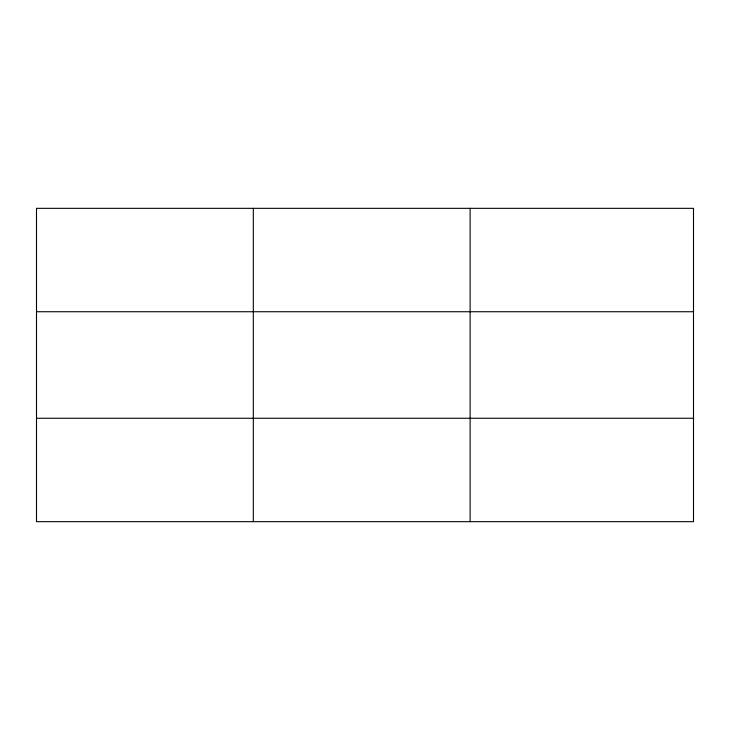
<?xml version="1.0" encoding="UTF-8"?>
<svg xmlns="http://www.w3.org/2000/svg" width="730" height="730" viewBox="0 0 730 730"><rect width="100%" height="100%" fill="white"/><g stroke="black" fill="none" stroke-linecap="round" stroke-linejoin="round"><path stroke-width="1.09" d="M253.31 521.667L253.31 208.333M470.12 521.667L470.12 208.333M36.5 311.737L693.5 311.737M36.5 418.263L693.5 418.263M693.5 495.816L693.5 521.667L36.5 521.667L36.5 208.333L693.5 208.333L693.5 495.816"/></g></svg>
